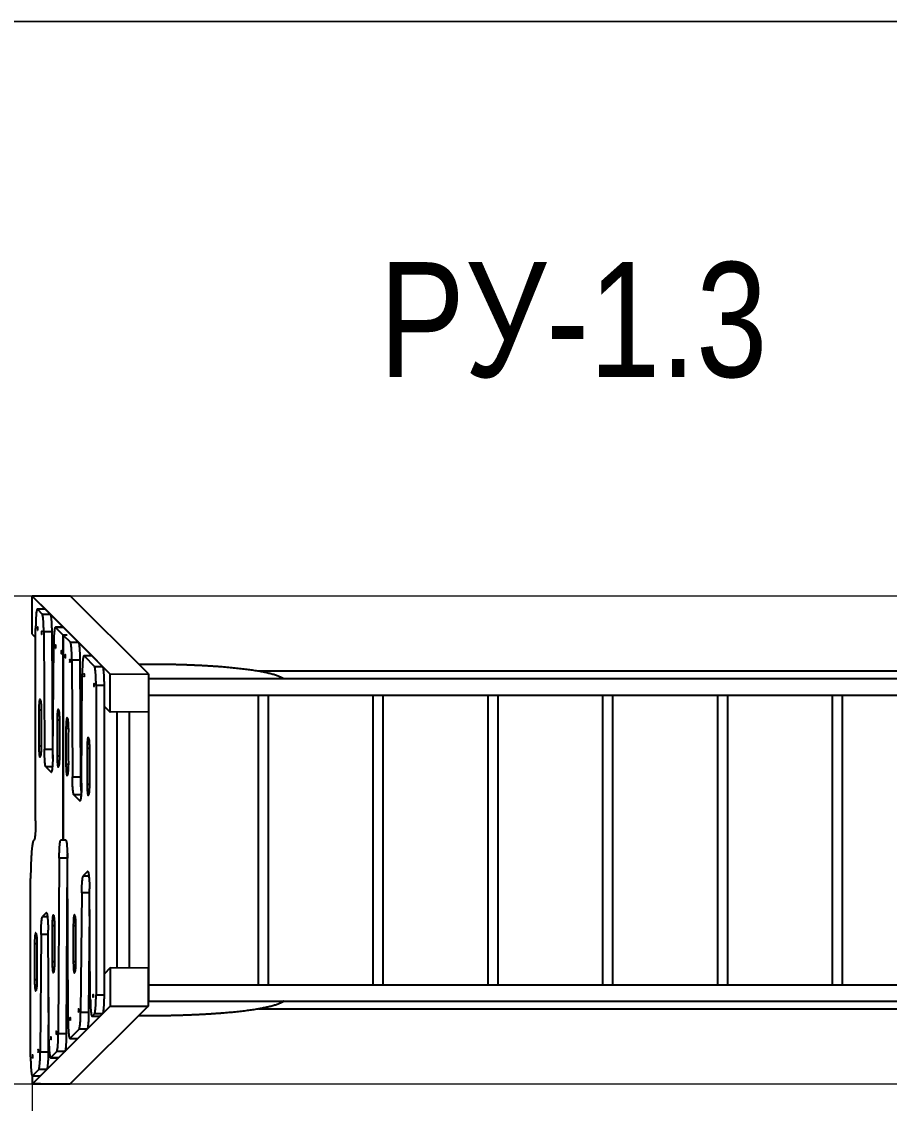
# Model space of a CAD drawing. Header units: millimetres. Extents: x -3745 to 3119, y -2775 to 2243.
# Drawn here: x -1415 to 852, y -583 to 2243 of the extents above; entities that cross this region are included whole.
import ezdxf

# ---------------------------------------------------------------- set-up
doc = ezdxf.new("R2010")
doc.units = ezdxf.units.MM
for name, color, linetype in [('DIKOM_АРТИКУЛ', 7, 'Continuous'), ('DIKOM_ЗОНА', 80, 'Continuous'), ('DIKOM_ОБЪЕКТ', 7, 'Continuous'), ('DIKOM_РАЗМЕР_ЗОНА', 7, 'Continuous'), ('DIKOM_РАЗМЕР_ОБЪЕКТА', 7, 'Continuous')]:
    doc.layers.add(name, color=color, linetype=linetype)
doc.styles.add('style1', font='arial.ttf', dxfattribs={"width": 0.8})
doc.dimstyles.new('1-50', dxfattribs={"dimtxt": 300, "dimasz": 200, "dimexe": 100, "dimexo": 0, "dimgap": 100, "dimtad": 1, "dimdec": 0, "dimtxsty": 'style1', "dimcen": 0, "dimclrd": 7, "dimclre": 7, "dimadec": 1, "dimazin": 2, "dimtfac": 1, "dimtdec": 0, "dimtmove": 0, "dimatfit": 3, "dimfxl": 0, "dimlwd": 25, "dimlwe": 18, "dimarcsym": 0})

# ---------------------------------------------------------------- blocks, each defined once
blk = doc.blocks.new('*D0')
at = {"layer": 'Defpoints', "color": 0, "transparency": 16777216}
for p in [(1618.9, 742.6), (-1732.3, -532.6), (1618.9, -532.6)]:
    blk.add_point(p, dxfattribs=at)
at = {"layer": 'DIKOM_РАЗМЕР_ОБЪЕКТА', "color": 7, "lineweight": 18, "transparency": 16777216}
for p, q in [((1618.9, 742.6), (-1832.3, 742.6)), ((1618.9, -532.6), (-1832.3, -532.6))]:
    blk.add_line(p, q, dxfattribs=at)
at = {"layer": 'DIKOM_РАЗМЕР_ОБЪЕКТА', "color": 7, "lineweight": 25, "transparency": 16777216}
blk.add_line((-1732.3, 542.6), (-1732.3, -332.6), dxfattribs=at)
at = {"layer": 'DIKOM_РАЗМЕР_ОБЪЕКТА', "color": 7, "transparency": 16777216}
for points in [[(-1765.6, 542.6), (-1698.9, 542.6), (-1732.3, 742.6)], [(-1765.6, -332.6), (-1698.9, -332.6), (-1732.3, -532.6)]]:
    blk.add_solid(points, dxfattribs=at)
at = {"layer": 'DIKOM_РАЗМЕР_ОБЪЕКТА', "color": 0, "transparency": 16777216, "insert": (-1985.6, 105), "char_height": 300, "attachment_point": 5, "rotation": 90, "style": 'style1'}
blk.add_mtext('1300', dxfattribs=at)
blk = doc.blocks.new('*D1')
at = {"layer": 'Defpoints', "color": 0, "transparency": 16777216}
for p in [(-1387.7, -532.6), (1618.9, -532.6), (1618.9, -1022.5)]:
    blk.add_point(p, dxfattribs=at)
at = {"layer": 'DIKOM_РАЗМЕР_ОБЪЕКТА', "color": 7, "lineweight": 18, "transparency": 16777216}
for p, q in [((-1387.7, -532.6), (-1387.7, -1122.5)), ((1618.9, -532.6), (1618.9, -1122.5))]:
    blk.add_line(p, q, dxfattribs=at)
at = {"layer": 'DIKOM_РАЗМЕР_ОБЪЕКТА', "color": 7, "lineweight": 25, "transparency": 16777216}
blk.add_line((-1187.7, -1022.5), (1418.9, -1022.5), dxfattribs=at)
at = {"layer": 'DIKOM_РАЗМЕР_ОБЪЕКТА', "color": 7, "transparency": 16777216}
for points in [[(-1187.7, -989.2), (-1187.7, -1055.8), (-1387.7, -1022.5)], [(1418.9, -989.2), (1418.9, -1055.8), (1618.9, -1022.5)]]:
    blk.add_solid(points, dxfattribs=at)
at = {"layer": 'DIKOM_РАЗМЕР_ОБЪЕКТА', "color": 0, "transparency": 16777216, "insert": (150, -769.2), "char_height": 300, "attachment_point": 5, "style": 'style1'}
blk.add_mtext('3000', dxfattribs=at)
blk = doc.blocks.new('*D3')
at = {"layer": 'Defpoints', "color": 0, "transparency": 16777216}
for p in [(1717.6, 2243.4), (-3295.3, -2032.6), (1717.6, -2032.6)]:
    blk.add_point(p, dxfattribs=at)
at = {"layer": 'DIKOM_РАЗМЕР_ЗОНА', "color": 7, "lineweight": 18, "transparency": 16777216}
for p, q in [((1717.6, 2243.4), (-3395.3, 2243.4)), ((1717.6, -2032.6), (-3395.3, -2032.6))]:
    blk.add_line(p, q, dxfattribs=at)
at = {"layer": 'DIKOM_РАЗМЕР_ЗОНА', "color": 7, "lineweight": 25, "transparency": 16777216}
blk.add_line((-3295.3, 2043.4), (-3295.3, -1832.6), dxfattribs=at)
at = {"layer": 'DIKOM_РАЗМЕР_ЗОНА', "color": 7, "transparency": 16777216}
for points in [[(-3328.6, 2043.4), (-3261.9, 2043.4), (-3295.3, 2243.4)], [(-3328.6, -1832.6), (-3261.9, -1832.6), (-3295.3, -2032.6)]]:
    blk.add_solid(points, dxfattribs=at)
at = {"layer": 'DIKOM_РАЗМЕР_ЗОНА', "color": 0, "transparency": 16777216, "insert": (-3548.6, 105.4), "char_height": 300, "attachment_point": 5, "rotation": 90, "style": 'style1'}
blk.add_mtext('4300', dxfattribs=at)

msp = doc.modelspace()

# ---------------------------------------------------------------- linework, layer by layer
at = {"layer": 'DIKOM_ЗОНА', "color": 3, "lineweight": 15}
msp.add_line((-1887.7, 2243.4), (2118.9, 2243.4), dxfattribs=at)
at = {"layer": 'DIKOM_ОБЪЕКТ'}
for p, q in [((-1387.7, 743.4), (-1288.1, 743.4)), ((-1387.7, 643), (-1387.7, 742.6)), ((-1387.7, 742.6), (-1183.7, 538.6)), ((-1084, 539.3), (-1288.1, 743.4)), ((-1353.4, 708.2), (-1374.4, 708.2)), ((-1374, 708), (-1361.6, 695.6)), ((-1353.1, 708), (-1374, 708)), ((-1366.1, 721), (-1366.3, 721.4)), ((-1366.1, 721), (-1221.5, 576.5)), ((-1353.4, 708.2), (-1353.1, 708)), ((-1353.1, 708), (-1340.7, 695.6)), ((-1361.6, 695.6), (-1340.7, 695.6)), ((-1378.7, 155), (-1378.7, 658.2)), ((-1306.3, 661), (-1327.2, 661)), ((-1326.8, 660.8), (-1306.4, 640.4)), ((-1305.9, 660.8), (-1326.8, 660.8)), ((-1306.3, 661), (-1305.9, 660.8)), ((-1305.9, 660.8), (-1267.1, 622)), ((-1387.7, 643), (-1378.7, 634)), ((-1357.6, 649), (-1355.9, 342.8)), ((-1336.7, 649), (-1357.6, 649)), ((-1336.7, 649), (-1335, 342.8)), ((-1306.4, 640.4), (-1288, 622)), ((-1306.4, 105), (-1306.4, 640.4)), ((-1296.4, 640.4), (-1306.4, 640.4)), ((-1296.4, 640.4), (-1306.4, 640.4)), ((-1306.4, 640.4), (-1306.4, 105)), ((-1296.4, 640.4), (-1296.4, 640.4)), ((-1296.4, 640.4), (-1296.4, 640.4)), ((-1288, 622), (-1267.1, 622)), ((-1333.7, 328.2), (-1331.5, 615.3)), ((-1336.4, 591.7), (-1331.7, 587)), ((-1284, 574.8), (-1282.7, 270.2)), ((-1263.1, 574.8), (-1284, 574.8)), ((-1263.1, 574.8), (-1261.8, 270.2)), ((-1231.7, 586.4), (-1252.6, 586.4)), ((-1252.3, 586.3), (-1224.9, 558.9)), ((-1231.3, 586.3), (-1252.3, 586.3)), ((-1231.3, 586.3), (-1204, 558.9)), ((-1258.7, 254.1), (-1257, 539.8)), ((-1224.9, 558.9), (-1204, 558.9)), ((-1183.7, 538.6), (-1084, 539.3)), ((-1183.7, 439), (-1183.7, 538.6)), ((-1054.5, 564.1), (-1108.8, 564.1)), ((-1084, 539.3), (-1084, 439.7)), ((1027.8, 546), (-795.9, 546)), ((-1262.9, 518.2), (-1257.1, 512.4)), ((-1221, 509.1), (-1221, -299.1)), ((-1200, 509.1), (-1221, 509.1)), ((-1200, 509.1), (-1200, -299.1)), ((1316, 526), (-1084, 526)), ((-1084, 526), (-1084, 484)), ((-1084, 484), (-1070.6, 484)), ((-1084, 484), (-1084, -274)), ((-1070.6, 484), (-770.6, 484)), ((-797.5, 484), (-797.5, -274)), ((-770.6, 484), (-470.6, 484)), ((-770.6, -274), (-770.6, 484)), ((-497.5, 484), (-497.5, -274)), ((-470.6, 484), (-170.6, 484)), ((-470.6, -274), (-470.6, 484)), ((-197.5, 484), (-197.5, -274)), ((-170.6, 484), (129.4, 484)), ((-170.6, -274), (-170.6, 484)), ((102.5, 484), (102.5, -274)), ((129.4, 484), (429.4, 484)), ((129.4, -274), (129.4, 484)), ((402.5, 484), (402.5, -274)), ((429.4, 484), (729.4, 484)), ((429.4, -274), (429.4, 484)), ((702.5, 484), (702.5, -274)), ((729.4, 484), (1029.4, 484)), ((729.4, -274), (729.4, 484)), ((-1365.7, 471.6), (-1367.5, 473.2)), ((-1200, 455.3), (-1183.7, 439)), ((-1363.4, 444.8), (-1370.3, 444.8)), ((-1318.1, 445.2), (-1319.8, 446.9)), ((-1294.8, 423.1), (-1296.6, 424.7)), ((-1084, 439.7), (-1183.7, 439)), ((-1166.6, 439.1), (-1166.6, -229.1)), ((-1133.6, 241.6), (-1133.6, 439.3)), ((-1084, 439.7), (-1084, -229.7)), ((-1315.7, 418.5), (-1322.6, 418.5)), ((-1292.4, 396.3), (-1299.4, 396.3)), ((-1239.7, 371.3), (-1241.5, 373)), ((-1363.4, 350.6), (-1370.3, 350.6)), ((-1355.9, 342.8), (-1335, 342.8)), ((-1237.3, 344.6), (-1244.3, 344.6)), ((-1367.5, 322.2), (-1365.7, 323.8)), ((-1315.7, 324.2), (-1322.6, 324.2)), ((-1351.9, 296.2), (-1338.4, 282.7)), ((-1335.1, 296.2), (-1351.9, 296.2)), ((-1338.4, 282.7), (-1337.7, 282.7)), ((-1319.8, 295.8), (-1318.1, 297.5)), ((-1292.4, 302.1), (-1299.4, 302.1)), ((-1296.6, 273.6), (-1294.8, 275.3)), ((-1282.7, 270.2), (-1261.8, 270.2)), ((-1237.3, 250.3), (-1244.3, 250.3)), ((-1133.6, -31.5), (-1133.6, 241.6)), ((-1278.7, 223), (-1263.4, 207.7)), ((-1259.9, 223), (-1278.7, 223)), ((-1263.4, 207.7), (-1262.6, 207.7)), ((-1241.5, 221.9), (-1239.7, 223.6)), ((-1306.4, 105), (-1312.7, 105)), ((-1300.1, 105), (-1306.4, 105)), ((-1306.4, 105), (-1306.4, 105)), ((-1317.1, 58), (-1319.5, -400.7)), ((-1296.2, 58), (-1317.1, 58)), ((-1296.2, 58), (-1298.6, -400.7)), ((-1293.8, -365.8), (-1295.7, 57.5)), ((-1391.8, -461.2), (-1391.8, 5)), ((-1242.8, 23), (-1254.2, 11.5)), ((-1254.2, 11.5), (-1239.6, 11.5)), ((-1242, 23), (-1242.8, 23)), ((-1235.9, -309.7), (-1238.1, -22.5)), ((-1258.1, -32.8), (-1261.1, -344.8)), ((-1238, -32.8), (-1258.1, -32.8)), ((-1133.6, -229.3), (-1133.6, -31.5)), ((-1237.6, -76.3), (-1240.2, -344.8)), ((-1350.9, -85.2), (-1360.8, -95)), ((-1360.8, -95), (-1347.9, -95)), ((-1350.1, -85.2), (-1350.9, -85.2)), ((-1331, -92.2), (-1332.7, -90.6)), ((-1275.8, -92.2), (-1277.5, -90.6)), ((-1376.9, -139.3), (-1378.6, -137.7)), ((-1364.7, -141.2), (-1366.7, -448.5)), ((-1346.1, -141.2), (-1364.7, -141.2)), ((-1344, -417.8), (-1346.2, -130.6)), ((-1328.6, -119), (-1335.5, -119)), ((-1273.4, -119), (-1280.3, -119)), ((-1374.5, -166.1), (-1381.4, -166.1)), ((-1328.6, -213.2), (-1335.5, -213.2)), ((-1273.4, -213.2), (-1280.3, -213.2)), ((-1332.7, -241.6), (-1331, -240)), ((-1277.5, -241.6), (-1275.8, -240)), ((-1183.7, -229), (-1200, -245.3)), ((-1183.7, -229), (-1183.7, -328.6)), ((-1084, -229.7), (-1183.7, -229)), ((-1084, -329.3), (-1084, -229.7)), ((-1374.5, -260.3), (-1381.4, -260.3)), ((-1236.1, -281.4), (-1239.7, -284.9)), ((-1070.6, -274), (-1084, -274)), ((-1084, -274), (-1084, -316)), ((-770.6, -274), (-1070.6, -274)), ((-470.6, -274), (-770.6, -274)), ((-170.6, -274), (-470.6, -274)), ((129.4, -274), (-170.6, -274)), ((429.4, -274), (129.4, -274)), ((729.4, -274), (429.4, -274)), ((1029.4, -274), (729.4, -274)), ((-1378.6, -288.8), (-1376.9, -287.1)), ((-1344.9, -305.3), (-1345.8, -448.5)), ((-1221, -299.1), (-1200, -299.1)), ((-1183.7, -328.6), (-1387.7, -532.6)), ((-1084, -327.8), (-1288.1, -531.9)), ((-1183.7, -328.6), (-1084, -329.3)), ((-1084, -316), (1316, -316)), ((-795.9, -336), (1027.8, -336)), ((-1293.9, -339.2), (-1298.3, -343.6)), ((-1261.1, -344.8), (-1240.2, -344.8)), ((-1231.5, -355.3), (-1210.6, -355.3)), ((-1224.9, -348.9), (-1231.2, -355.2)), ((-1231.2, -355.2), (-1210.2, -355.2)), ((-1204, -348.9), (-1224.9, -348.9)), ((-1210.2, -355.2), (-1210.6, -355.3)), ((-1204, -348.9), (-1210.2, -355.2)), ((-1054.5, -354.1), (-1110.4, -354.1)), ((-1344.2, -389.5), (-1345.4, -390.7)), ((-1265.1, -389.1), (-1289.1, -413.1)), ((-1244.2, -389.1), (-1268.2, -413.1)), ((-1244.2, -389.1), (-1265.1, -389.1)), ((-1319.5, -400.7), (-1298.6, -400.7)), ((-1289.5, -413.3), (-1268.6, -413.3)), ((-1289.1, -413.1), (-1268.2, -413.1)), ((-1366.7, -448.5), (-1345.8, -448.5)), ((-1323.5, -447.5), (-1339.3, -463.3)), ((-1302.6, -447.5), (-1323.5, -447.5)), ((-1302.6, -447.5), (-1318.4, -463.3)), ((-1339.7, -463.5), (-1318.7, -463.5)), ((-1339.3, -463.3), (-1318.4, -463.3)), ((-1318.4, -463.3), (-1318.7, -463.5)), ((-1370.7, -494.6), (-1387, -511)), ((-1349.7, -494.6), (-1370.7, -494.6)), ((-1349.7, -494.6), (-1366.1, -511)), ((-1387.7, -511.1), (-1387.7, -532.6)), ((-1366.2, -531.9), (-1387.7, -531.9)), ((-1387.7, -531.9), (-1288.1, -531.9)), ((-1387.4, -511.2), (-1366.5, -511.2)), ((-1387, -511), (-1366.1, -511)), ((-1366.1, -511), (-1366.5, -511.2)), ((-1366.1, -510.3), (-1366.3, -510.7))]:
    msp.add_line(p, q, dxfattribs=at)
at = {"layer": 'DIKOM_ОБЪЕКТ', "flags": 128}
for points in [[(-1374, 708), (-1374.4, 708.2), (-1374.7, 708), (-1375.1, 707.4), (-1375.5, 706.5), (-1375.8, 705.1), (-1376.2, 703.5), (-1376.5, 701.5), (-1376.9, 699.1), (-1377.2, 696.5), (-1377.4, 693.5), (-1377.7, 690.3), (-1377.9, 686.8), (-1378.1, 683.2), (-1378.3, 679.3), (-1378.4, 675.3), (-1378.6, 671.1), (-1378.6, 666.8), (-1378.7, 662.5), (-1378.7, 658.2)], [(-1357.6, 649), (-1357.7, 653.4), (-1357.7, 657.8), (-1357.8, 662), (-1358, 666.1), (-1358.2, 670.1), (-1358.4, 673.9), (-1358.6, 677.4), (-1358.9, 680.7), (-1359.1, 683.8), (-1359.4, 686.5), (-1359.8, 688.9), (-1360.1, 691), (-1360.5, 692.7), (-1360.8, 694), (-1361.2, 695), (-1361.6, 695.6)], [(-1340.7, 695.6), (-1340.3, 695), (-1339.9, 694), (-1339.5, 692.7), (-1339.2, 691), (-1338.8, 688.9), (-1338.5, 686.5), (-1338.2, 683.8), (-1337.9, 680.7), (-1337.7, 677.4), (-1337.4, 673.9), (-1337.2, 670.1), (-1337.1, 666.1), (-1336.9, 662), (-1336.8, 657.8), (-1336.7, 653.4), (-1336.7, 649)], [(-1373.5, 653.3), (-1373.4, 653.5), (-1373.3, 654), (-1373.2, 654.8), (-1373.2, 655.8), (-1373.1, 657), (-1373.1, 658.2), (-1373.2, 659.3), (-1373.2, 660.2), (-1373.3, 660.9), (-1373.4, 661.2), (-1373.5, 661.2), (-1373.6, 660.9), (-1373.7, 660.2), (-1373.8, 659.3), (-1373.8, 658.2), (-1373.8, 657), (-1373.8, 655.8), (-1373.8, 654.8), (-1373.7, 654), (-1373.6, 653.5), (-1373.5, 653.3)], [(-1362.9, 642.7), (-1362.7, 642.8), (-1362.7, 643.4), (-1362.6, 644.2), (-1362.5, 645.2), (-1362.5, 646.4), (-1362.5, 647.5), (-1362.5, 648.7), (-1362.6, 649.6), (-1362.7, 650.3), (-1362.8, 650.6), (-1362.9, 650.6), (-1363, 650.3), (-1363.1, 649.6), (-1363.2, 648.7), (-1363.2, 647.5), (-1363.2, 646.4), (-1363.2, 645.2), (-1363.1, 644.2), (-1363, 643.4), (-1363, 642.8), (-1362.9, 642.7)], [(-1326.8, 660.8), (-1327.2, 661), (-1327.6, 660.8), (-1327.9, 660.2), (-1328.3, 659.3), (-1328.7, 658), (-1329, 656.3), (-1329.4, 654.3), (-1329.7, 651.9), (-1330, 649.3), (-1330.3, 646.3), (-1330.5, 643.1), (-1330.8, 639.7), (-1331, 636), (-1331.1, 632.1), (-1331.3, 628.1), (-1331.4, 623.9), (-1331.5, 619.7), (-1331.5, 615.3)], [(-1284, 574.8), (-1284.1, 579), (-1284.1, 583.1), (-1284.2, 587.2), (-1284.4, 591.1), (-1284.5, 595), (-1284.7, 598.6), (-1284.9, 602.1), (-1285.1, 605.4), (-1285.4, 608.4), (-1285.7, 611.2), (-1286, 613.7), (-1286.3, 615.9), (-1286.6, 617.8), (-1286.9, 619.3), (-1287.3, 620.6), (-1287.7, 621.5), (-1288, 622)], [(-1267.1, 622), (-1266.7, 621.5), (-1266.4, 620.6), (-1266, 619.3), (-1265.7, 617.8), (-1265.4, 615.9), (-1265, 613.7), (-1264.7, 611.2), (-1264.5, 608.4), (-1264.2, 605.4), (-1264, 602.1), (-1263.8, 598.6), (-1263.6, 595), (-1263.4, 591.1), (-1263.3, 587.2), (-1263.2, 583.1), (-1263.2, 579), (-1263.1, 574.8)], [(-1326.3, 606.1), (-1326.2, 606.3), (-1326.1, 606.8), (-1326, 607.6), (-1326, 608.6), (-1326, 609.8), (-1326, 611), (-1326, 612.1), (-1326.1, 613), (-1326.1, 613.7), (-1326.2, 614.1), (-1326.4, 614.1), (-1326.4, 613.7), (-1326.5, 613), (-1326.6, 612.1), (-1326.6, 611), (-1326.6, 609.8), (-1326.6, 608.6), (-1326.6, 607.6), (-1326.5, 606.8), (-1326.4, 606.3), (-1326.3, 606.1)], [(-1311.6, 591.4), (-1311.5, 591.6), (-1311.4, 592.1), (-1311.3, 592.9), (-1311.3, 593.9), (-1311.3, 595.1), (-1311.3, 596.3), (-1311.3, 597.4), (-1311.4, 598.3), (-1311.4, 599), (-1311.5, 599.4), (-1311.7, 599.4), (-1311.7, 599), (-1311.8, 598.3), (-1311.9, 597.4), (-1311.9, 596.3), (-1311.9, 595.1), (-1311.9, 593.9), (-1311.9, 592.9), (-1311.8, 592.1), (-1311.7, 591.6), (-1311.6, 591.4)], [(-1301.1, 580.9), (-1301, 581.1), (-1300.9, 581.6), (-1300.9, 582.4), (-1300.8, 583.5), (-1300.8, 584.6), (-1300.8, 585.8), (-1300.8, 586.9), (-1300.9, 587.9), (-1301, 588.5), (-1301.1, 588.9), (-1301.2, 588.9), (-1301.3, 588.5), (-1301.4, 587.9), (-1301.4, 586.9), (-1301.5, 585.8), (-1301.5, 584.6), (-1301.5, 583.5), (-1301.4, 582.4), (-1301.3, 581.6), (-1301.2, 581.1), (-1301.1, 580.9)], [(-1289.3, 569.1), (-1289.2, 569.3), (-1289.1, 569.8), (-1289, 570.6), (-1288.9, 571.6), (-1288.9, 572.8), (-1288.9, 574), (-1289, 575.1), (-1289, 576), (-1289.1, 576.7), (-1289.2, 577), (-1289.3, 577), (-1289.4, 576.7), (-1289.5, 576), (-1289.6, 575.1), (-1289.6, 574), (-1289.6, 572.8), (-1289.6, 571.6), (-1289.5, 570.6), (-1289.5, 569.8), (-1289.4, 569.3), (-1289.3, 569.1)], [(-1252.3, 586.3), (-1252.6, 586.4), (-1253, 586.3), (-1253.4, 585.8), (-1253.7, 584.9), (-1254.1, 583.7), (-1254.4, 582.2), (-1254.7, 580.3), (-1255, 578.2), (-1255.3, 575.7), (-1255.6, 573), (-1255.9, 570), (-1256.1, 566.8), (-1256.3, 563.4), (-1256.5, 559.8), (-1256.6, 556), (-1256.8, 552.1), (-1256.9, 548.1), (-1256.9, 544), (-1257, 539.8)], [(-1231.7, 586.4), (-1231.7, 586.4), (-1231.3, 586.3)], [(-1251.8, 531.6), (-1251.7, 531.7), (-1251.6, 532.3), (-1251.5, 533.1), (-1251.4, 534.1), (-1251.4, 535.3), (-1251.4, 536.5), (-1251.5, 537.6), (-1251.5, 538.5), (-1251.6, 539.2), (-1251.7, 539.5), (-1251.8, 539.5), (-1251.9, 539.2), (-1252, 538.5), (-1252.1, 537.6), (-1252.1, 536.5), (-1252.1, 535.3), (-1252.1, 534.1), (-1252, 533.1), (-1252, 532.3), (-1251.9, 531.7), (-1251.8, 531.6)], [(-1221, 509.1), (-1221, 513.5), (-1221, 517.8), (-1221.1, 522.1), (-1221.2, 526.2), (-1221.4, 530.3), (-1221.5, 534.1), (-1221.7, 537.8), (-1222, 541.3), (-1222.2, 544.5), (-1222.5, 547.4), (-1222.8, 550.1), (-1223.1, 552.4), (-1223.5, 554.4), (-1223.8, 556.1), (-1224.2, 557.4), (-1224.6, 558.4), (-1224.9, 558.9)], [(-1204, 558.9), (-1203.6, 558.4), (-1203.3, 557.4), (-1202.9, 556.1), (-1202.6, 554.4), (-1202.2, 552.4), (-1201.9, 550.1), (-1201.6, 547.4), (-1201.3, 544.5), (-1201.1, 541.3), (-1200.8, 537.8), (-1200.6, 534.1), (-1200.4, 530.3), (-1200.3, 526.2), (-1200.2, 522.1), (-1200.1, 517.8), (-1200.1, 513.5), (-1200, 509.1)], [(-1226.2, 506), (-1226.1, 506.2), (-1226, 506.7), (-1225.9, 507.5), (-1225.9, 508.5), (-1225.8, 509.7), (-1225.8, 510.9), (-1225.9, 512), (-1225.9, 512.9), (-1226, 513.6), (-1226.1, 513.9), (-1226.2, 513.9), (-1226.3, 513.6), (-1226.4, 512.9), (-1226.5, 512), (-1226.5, 510.9), (-1226.5, 509.7), (-1226.5, 508.5), (-1226.5, 507.5), (-1226.4, 506.7), (-1226.3, 506.2), (-1226.2, 506)], [(-1367.5, 473.2), (-1367.8, 473.3), (-1368.1, 473), (-1368.4, 472.3), (-1368.7, 471.2), (-1368.9, 469.8), (-1369.2, 468), (-1369.4, 465.9), (-1369.6, 463.5), (-1369.8, 460.8), (-1370, 457.9), (-1370.1, 454.8), (-1370.2, 451.6), (-1370.3, 448.2), (-1370.3, 444.8)], [(-1363.3, 440.2), (-1363.4, 443.5), (-1363.4, 446.8), (-1363.4, 450), (-1363.5, 453.1), (-1363.7, 456.1), (-1363.8, 458.9), (-1364, 461.5), (-1364.2, 463.8), (-1364.4, 465.9), (-1364.7, 467.7), (-1364.9, 469.2), (-1365.2, 470.3), (-1365.5, 471.1), (-1365.7, 471.6)], [(-1370.3, 444.8), (-1370.4, 433), (-1370.4, 421.3), (-1370.4, 409.5), (-1370.4, 397.7), (-1370.4, 385.9), (-1370.4, 374.1), (-1370.4, 362.4), (-1370.3, 350.6)], [(-1363.3, 355.2), (-1363.4, 365.8), (-1363.4, 376.4), (-1363.4, 387.1), (-1363.4, 397.7), (-1363.4, 408.3), (-1363.4, 419), (-1363.4, 429.6), (-1363.3, 440.2)], [(-1319.8, 446.9), (-1320.1, 447), (-1320.4, 446.6), (-1320.7, 445.9), (-1321, 444.9), (-1321.3, 443.4), (-1321.5, 441.6), (-1321.7, 439.5), (-1322, 437.1), (-1322.2, 434.5), (-1322.3, 431.6), (-1322.4, 428.5), (-1322.5, 425.2), (-1322.6, 421.9), (-1322.6, 418.5)], [(-1315.7, 413.9), (-1315.7, 417.2), (-1315.7, 420.4), (-1315.8, 423.6), (-1315.9, 426.7), (-1316, 429.7), (-1316.1, 432.5), (-1316.3, 435.1), (-1316.5, 437.5), (-1316.7, 439.5), (-1317, 441.3), (-1317.2, 442.8), (-1317.5, 444), (-1317.8, 444.8), (-1318.1, 445.2)], [(-1296.6, 424.7), (-1296.9, 424.8), (-1297.2, 424.5), (-1297.5, 423.8), (-1297.7, 422.7), (-1298, 421.3), (-1298.3, 419.5), (-1298.5, 417.4), (-1298.7, 415), (-1298.9, 412.3), (-1299.1, 409.4), (-1299.2, 406.3), (-1299.3, 403.1), (-1299.4, 399.7), (-1299.4, 396.3)], [(-1322.6, 418.5), (-1322.7, 406.7), (-1322.7, 394.9), (-1322.7, 383.1), (-1322.7, 371.3), (-1322.7, 359.6), (-1322.7, 347.8), (-1322.7, 336), (-1322.6, 324.2)], [(-1315.7, 328.8), (-1315.7, 339.4), (-1315.7, 350.1), (-1315.8, 360.7), (-1315.8, 371.3), (-1315.8, 382), (-1315.7, 392.6), (-1315.7, 403.2), (-1315.7, 413.9)], [(-1299.4, 396.3), (-1299.4, 384.5), (-1299.5, 372.7), (-1299.5, 361), (-1299.5, 349.2), (-1299.5, 337.4), (-1299.5, 325.6), (-1299.4, 313.8), (-1299.4, 302.1)], [(-1292.4, 391.7), (-1292.4, 395), (-1292.5, 398.3), (-1292.5, 401.5), (-1292.6, 404.6), (-1292.7, 407.5), (-1292.9, 410.3), (-1293.1, 412.9), (-1293.3, 415.3), (-1293.5, 417.4), (-1293.7, 419.2), (-1294, 420.6), (-1294.3, 421.8), (-1294.5, 422.6), (-1294.8, 423.1)], [(-1292.4, 306.6), (-1292.5, 317.3), (-1292.5, 327.9), (-1292.5, 338.5), (-1292.5, 349.2), (-1292.5, 359.8), (-1292.5, 370.4), (-1292.5, 381.1), (-1292.4, 391.7)], [(-1241.5, 373), (-1241.8, 373.1), (-1242.1, 372.8), (-1242.4, 372.1), (-1242.6, 371), (-1242.9, 369.5), (-1243.2, 367.8), (-1243.4, 365.6), (-1243.6, 363.2), (-1243.8, 360.6), (-1244, 357.7), (-1244.1, 354.6), (-1244.2, 351.3), (-1244.3, 348), (-1244.3, 344.6)], [(-1237.3, 340), (-1237.3, 343.3), (-1237.4, 346.5), (-1237.4, 349.7), (-1237.5, 352.9), (-1237.6, 355.8), (-1237.8, 358.6), (-1238, 361.2), (-1238.2, 363.6), (-1238.4, 365.7), (-1238.6, 367.5), (-1238.9, 368.9), (-1239.2, 370.1), (-1239.4, 370.9), (-1239.7, 371.3)], [(-1370.3, 350.6), (-1370.3, 347.2), (-1370.2, 343.8), (-1370.1, 340.6), (-1370, 337.5), (-1369.8, 334.6), (-1369.6, 331.9), (-1369.4, 329.5), (-1369.2, 327.4), (-1368.9, 325.6), (-1368.7, 324.2), (-1368.4, 323.1), (-1368.1, 322.4), (-1367.8, 322.1), (-1367.5, 322.2)], [(-1365.7, 323.8), (-1365.5, 324.3), (-1365.2, 325.1), (-1364.9, 326.2), (-1364.7, 327.7), (-1364.4, 329.5), (-1364.2, 331.6), (-1364, 333.9), (-1363.8, 336.5), (-1363.7, 339.3), (-1363.5, 342.3), (-1363.4, 345.4), (-1363.4, 348.6), (-1363.4, 351.9), (-1363.3, 355.2)], [(-1351.9, 296.2), (-1352.3, 296.8), (-1352.7, 297.7), (-1353.1, 299.1), (-1353.4, 300.8), (-1353.7, 302.9), (-1354.1, 305.3), (-1354.4, 308), (-1354.7, 311), (-1354.9, 314.3), (-1355.1, 317.9), (-1355.4, 321.7), (-1355.5, 325.6), (-1355.7, 329.8), (-1355.8, 334), (-1355.9, 338.4), (-1355.9, 342.8)], [(-1244.3, 344.6), (-1244.3, 332.8), (-1244.4, 321), (-1244.4, 309.2), (-1244.4, 297.5), (-1244.4, 285.7), (-1244.4, 273.9), (-1244.3, 262.1), (-1244.3, 250.3)], [(-1237.3, 254.9), (-1237.4, 265.6), (-1237.4, 276.2), (-1237.4, 286.8), (-1237.4, 297.5), (-1237.4, 308.1), (-1237.4, 318.7), (-1237.4, 329.3), (-1237.3, 340)], [(-1333.7, 328.2), (-1333.8, 323.8), (-1333.8, 319.6), (-1334, 315.4), (-1334.1, 311.4), (-1334.3, 307.5), (-1334.5, 303.8), (-1334.7, 300.4), (-1335, 297.2), (-1335.2, 294.2), (-1335.5, 291.6), (-1335.9, 289.2), (-1336.2, 287.2), (-1336.6, 285.5), (-1336.9, 284.2), (-1337.3, 283.3), (-1337.7, 282.7), (-1338, 282.5), (-1338.4, 282.7)], [(-1322.6, 324.2), (-1322.6, 320.8), (-1322.5, 317.5), (-1322.4, 314.2), (-1322.3, 311.1), (-1322.2, 308.2), (-1322, 305.6), (-1321.7, 303.1), (-1321.5, 301), (-1321.3, 299.2), (-1321, 297.8), (-1320.7, 296.7), (-1320.4, 296), (-1320.1, 295.7), (-1319.8, 295.8)], [(-1318.1, 297.5), (-1317.8, 297.9), (-1317.5, 298.7), (-1317.2, 299.9), (-1317, 301.3), (-1316.7, 303.1), (-1316.5, 305.2), (-1316.3, 307.6), (-1316.1, 310.2), (-1316, 313), (-1315.9, 315.9), (-1315.8, 319), (-1315.7, 322.3), (-1315.7, 325.5), (-1315.7, 328.8)], [(-1299.4, 302.1), (-1299.4, 298.6), (-1299.3, 295.3), (-1299.2, 292), (-1299.1, 289), (-1298.9, 286.1), (-1298.7, 283.4), (-1298.5, 281), (-1298.3, 278.9), (-1298, 277.1), (-1297.7, 275.6), (-1297.5, 274.6), (-1297.2, 273.9), (-1296.9, 273.6), (-1296.6, 273.6)], [(-1294.8, 275.3), (-1294.5, 275.7), (-1294.3, 276.5), (-1294, 277.7), (-1293.7, 279.2), (-1293.5, 281), (-1293.3, 283.1), (-1293.1, 285.4), (-1292.9, 288), (-1292.7, 290.8), (-1292.6, 293.8), (-1292.5, 296.9), (-1292.5, 300.1), (-1292.4, 303.4), (-1292.4, 306.6)], [(-1278.7, 223), (-1279.1, 223.5), (-1279.4, 224.4), (-1279.8, 225.6), (-1280.1, 227.2), (-1280.4, 229.1), (-1280.8, 231.3), (-1281, 233.8), (-1281.3, 236.6), (-1281.6, 239.6), (-1281.8, 242.9), (-1282, 246.3), (-1282.2, 250), (-1282.4, 253.8), (-1282.5, 257.8), (-1282.6, 261.9), (-1282.6, 266), (-1282.7, 270.2)], [(-1261.8, 270.2), (-1261.7, 266), (-1261.7, 261.9), (-1261.6, 257.8), (-1261.4, 253.8), (-1261.3, 250), (-1261.1, 246.3), (-1260.9, 242.9), (-1260.7, 239.6), (-1260.4, 236.6), (-1260.1, 233.8), (-1259.8, 231.3), (-1259.5, 229.1), (-1259.4, 228.7)], [(-1239.7, 223.6), (-1239.4, 224), (-1239.2, 224.8), (-1238.9, 226), (-1238.6, 227.5), (-1238.4, 229.3), (-1238.2, 231.3), (-1238, 233.7), (-1237.8, 236.3), (-1237.6, 239.1), (-1237.5, 242.1), (-1237.4, 245.2), (-1237.4, 248.4), (-1237.3, 251.6), (-1237.3, 254.9)], [(-1258.7, 254.1), (-1258.7, 250), (-1258.8, 245.8), (-1258.9, 241.8), (-1259, 237.9), (-1259.2, 234.1), (-1259.3, 230.5), (-1259.5, 227.1), (-1259.8, 223.9), (-1260, 220.9), (-1260.3, 218.2), (-1260.6, 215.7), (-1260.9, 213.6), (-1261.3, 211.7), (-1261.6, 210.2), (-1261.9, 209), (-1262.3, 208.1), (-1262.7, 207.6), (-1263, 207.5), (-1263.4, 207.7)], [(-1244.3, 250.3), (-1244.3, 246.9), (-1244.2, 243.6), (-1244.1, 240.3), (-1244, 237.2), (-1243.8, 234.3), (-1243.6, 231.7), (-1243.4, 229.3), (-1243.2, 227.1), (-1242.9, 225.4), (-1242.6, 223.9), (-1242.4, 222.8), (-1242.1, 222.1), (-1241.8, 221.8), (-1241.5, 221.9)], [(-1378.7, 155), (-1378.7, 150.6), (-1378.8, 146.3), (-1378.9, 142.1), (-1379, 137.9), (-1379.1, 133.9), (-1379.3, 130), (-1379.5, 126.3), (-1379.7, 122.9), (-1380, 119.6), (-1380.3, 116.7), (-1380.6, 114), (-1380.9, 111.7), (-1381.2, 109.7), (-1381.6, 108), (-1381.9, 106.7), (-1382.3, 105.8), (-1382.7, 105.2), (-1383.1, 105)], [(-1383.1, 105), (-1383.6, 104.8), (-1384.1, 104.3), (-1384.6, 103.4), (-1385.2, 102.1), (-1385.7, 100.5), (-1386.2, 98.5), (-1386.6, 96.2), (-1387.1, 93.5), (-1387.6, 90.6), (-1388, 87.3), (-1388.4, 83.7), (-1388.8, 79.9), (-1389.2, 75.7), (-1389.6, 71.3), (-1389.9, 66.7), (-1390.2, 61.8), (-1390.5, 56.7), (-1390.8, 51.5), (-1391, 46), (-1391.2, 40.5), (-1391.4, 34.8), (-1391.5, 28.9), (-1391.6, 23), (-1391.7, 17.1), (-1391.8, 11), (-1391.8, 5)], [(-1317.1, 58), (-1317, 62.2), (-1317, 66.3), (-1316.9, 70.4), (-1316.7, 74.3), (-1316.6, 78.1), (-1316.4, 81.7), (-1316.2, 85.2), (-1316, 88.4), (-1315.7, 91.4), (-1315.4, 94.2), (-1315.1, 96.6), (-1314.8, 98.8), (-1314.5, 100.7), (-1314.2, 102.2), (-1313.8, 103.4), (-1313.5, 104.3), (-1313.1, 104.8), (-1312.7, 105)], [(-1300.1, 105), (-1299.7, 104.8), (-1299.3, 104.3), (-1299, 103.4), (-1298.6, 102.2), (-1298.3, 100.6), (-1297.9, 98.7), (-1297.6, 96.5), (-1297.3, 94), (-1297.1, 91.2), (-1296.8, 88.2), (-1296.6, 84.9), (-1296.4, 81.4), (-1296.2, 77.8), (-1296, 73.9), (-1295.9, 70), (-1295.8, 65.9), (-1295.7, 61.7), (-1295.7, 57.5)], [(-1295.9, 71.2), (-1296, 70.4), (-1296.1, 66.3), (-1296.1, 62.2), (-1296.2, 58)], [(-1258.1, -32.8), (-1258.1, -28.6), (-1258, -24.4), (-1257.9, -20.3), (-1257.7, -16.4), (-1257.6, -12.6), (-1257.4, -9), (-1257.1, -5.7), (-1256.9, -2.5), (-1256.6, 0.3), (-1256.3, 2.9), (-1256, 5.2), (-1255.6, 7.2), (-1255.3, 8.8), (-1254.9, 10.1), (-1254.6, 11), (-1254.2, 11.5)], [(-1242.8, 23), (-1242.4, 23.1), (-1242, 23), (-1241.6, 22.4), (-1241.3, 21.4), (-1240.9, 20.1), (-1240.6, 18.5), (-1240.2, 16.4), (-1239.9, 14.1), (-1239.6, 11.4), (-1239.3, 8.5), (-1239.1, 5.3), (-1238.8, 1.8), (-1238.6, -1.9), (-1238.4, -5.7), (-1238.3, -9.8), (-1238.2, -13.9), (-1238.1, -18.2), (-1238.1, -22.5)], [(-1364.7, -141.2), (-1364.7, -136.8), (-1364.6, -132.5), (-1364.5, -128.3), (-1364.3, -124.2), (-1364.2, -120.3), (-1364, -116.5), (-1363.7, -113), (-1363.5, -109.7), (-1363.2, -106.7), (-1362.9, -104), (-1362.6, -101.6), (-1362.2, -99.6), (-1361.9, -97.9), (-1361.5, -96.6), (-1361.1, -95.6), (-1360.8, -95)], [(-1350.9, -85.2), (-1350.5, -85), (-1350.1, -85.2), (-1349.8, -85.7), (-1349.4, -86.7), (-1349, -88), (-1348.7, -89.7), (-1348.3, -91.7), (-1348, -94), (-1347.7, -96.7), (-1347.4, -99.6), (-1347.2, -102.9), (-1346.9, -106.3), (-1346.7, -110), (-1346.6, -113.9), (-1346.4, -117.9), (-1346.3, -122.1), (-1346.2, -126.3), (-1346.2, -130.6)], [(-1332.7, -90.6), (-1333, -90.5), (-1333.3, -90.8), (-1333.6, -91.5), (-1333.9, -92.6), (-1334.1, -94), (-1334.4, -95.8), (-1334.6, -97.9), (-1334.8, -100.3), (-1335, -103), (-1335.2, -105.9), (-1335.3, -109), (-1335.4, -112.2), (-1335.5, -115.6), (-1335.5, -119)], [(-1328.6, -123.6), (-1328.6, -120.3), (-1328.6, -117), (-1328.7, -113.8), (-1328.8, -110.7), (-1328.9, -107.7), (-1329, -104.9), (-1329.2, -102.3), (-1329.4, -100), (-1329.6, -97.9), (-1329.9, -96.1), (-1330.1, -94.6), (-1330.4, -93.5), (-1330.7, -92.7), (-1331, -92.2)], [(-1277.5, -90.6), (-1277.8, -90.5), (-1278.1, -90.8), (-1278.4, -91.5), (-1278.7, -92.6), (-1279, -94), (-1279.2, -95.8), (-1279.5, -97.9), (-1279.7, -100.3), (-1279.9, -103), (-1280, -105.9), (-1280.1, -109), (-1280.2, -112.2), (-1280.3, -115.6), (-1280.3, -119)], [(-1273.4, -123.6), (-1273.4, -120.3), (-1273.4, -117), (-1273.5, -113.8), (-1273.6, -110.7), (-1273.7, -107.7), (-1273.8, -104.9), (-1274, -102.3), (-1274.2, -100), (-1274.4, -97.9), (-1274.7, -96.1), (-1274.9, -94.6), (-1275.2, -93.5), (-1275.5, -92.7), (-1275.8, -92.2)], [(-1378.6, -137.7), (-1378.9, -137.6), (-1379.2, -137.9), (-1379.5, -138.6), (-1379.8, -139.7), (-1380.1, -141.1), (-1380.3, -142.9), (-1380.6, -145), (-1380.8, -147.4), (-1381, -150.1), (-1381.1, -153), (-1381.3, -156.1), (-1381.3, -159.3), (-1381.4, -162.7), (-1381.4, -166.1)], [(-1374.5, -170.7), (-1374.5, -167.4), (-1374.5, -164.1), (-1374.6, -160.9), (-1374.7, -157.8), (-1374.8, -154.9), (-1375, -152.1), (-1375.1, -149.5), (-1375.3, -147.1), (-1375.6, -145), (-1375.8, -143.2), (-1376.1, -141.7), (-1376.3, -140.6), (-1376.6, -139.8), (-1376.9, -139.3)], [(-1335.5, -119), (-1335.6, -130.8), (-1335.6, -142.5), (-1335.6, -154.3), (-1335.6, -166.1), (-1335.6, -177.9), (-1335.6, -189.7), (-1335.6, -201.5), (-1335.5, -213.2)], [(-1328.6, -208.6), (-1328.6, -198), (-1328.6, -187.4), (-1328.6, -176.7), (-1328.6, -166.1), (-1328.6, -155.5), (-1328.6, -144.8), (-1328.6, -134.2), (-1328.6, -123.6)], [(-1280.3, -119), (-1280.4, -130.8), (-1280.4, -142.5), (-1280.4, -154.3), (-1280.4, -166.1), (-1280.4, -177.9), (-1280.4, -189.7), (-1280.4, -201.5), (-1280.3, -213.2)], [(-1273.4, -208.6), (-1273.4, -198), (-1273.4, -187.4), (-1273.5, -176.7), (-1273.5, -166.1), (-1273.5, -155.5), (-1273.4, -144.8), (-1273.4, -134.2), (-1273.4, -123.6)], [(-1381.4, -166.1), (-1381.5, -177.9), (-1381.5, -189.7), (-1381.5, -201.4), (-1381.5, -213.2), (-1381.5, -225), (-1381.5, -236.8), (-1381.5, -248.6), (-1381.4, -260.3)], [(-1374.5, -255.7), (-1374.5, -245.1), (-1374.6, -234.5), (-1374.6, -223.9), (-1374.6, -213.2), (-1374.6, -202.6), (-1374.6, -192), (-1374.5, -181.3), (-1374.5, -170.7)], [(-1335.5, -213.2), (-1335.5, -216.6), (-1335.4, -220), (-1335.3, -223.2), (-1335.2, -226.3), (-1335, -229.2), (-1334.8, -231.9), (-1334.6, -234.3), (-1334.4, -236.4), (-1334.1, -238.2), (-1333.9, -239.6), (-1333.6, -240.7), (-1333.3, -241.4), (-1333, -241.7), (-1332.7, -241.6)], [(-1331, -240), (-1330.7, -239.5), (-1330.4, -238.7), (-1330.1, -237.6), (-1329.9, -236.1), (-1329.6, -234.3), (-1329.4, -232.2), (-1329.2, -229.9), (-1329, -227.3), (-1328.9, -224.5), (-1328.8, -221.5), (-1328.7, -218.4), (-1328.6, -215.2), (-1328.6, -211.9), (-1328.6, -208.6)], [(-1280.3, -213.2), (-1280.3, -216.6), (-1280.2, -220), (-1280.1, -223.2), (-1280, -226.3), (-1279.9, -229.2), (-1279.7, -231.9), (-1279.5, -234.3), (-1279.2, -236.4), (-1279, -238.2), (-1278.7, -239.6), (-1278.4, -240.7), (-1278.1, -241.4), (-1277.8, -241.7), (-1277.5, -241.6)], [(-1275.8, -240), (-1275.5, -239.5), (-1275.2, -238.7), (-1274.9, -237.6), (-1274.7, -236.1), (-1274.4, -234.3), (-1274.2, -232.2), (-1274, -229.9), (-1273.8, -227.3), (-1273.7, -224.5), (-1273.6, -221.5), (-1273.5, -218.4), (-1273.4, -215.2), (-1273.4, -211.9), (-1273.4, -208.6)], [(-1381.4, -260.3), (-1381.4, -263.8), (-1381.3, -267.1), (-1381.3, -270.4), (-1381.1, -273.4), (-1381, -276.3), (-1380.8, -279), (-1380.6, -281.4), (-1380.3, -283.5), (-1380.1, -285.3), (-1379.8, -286.8), (-1379.5, -287.8), (-1379.2, -288.5), (-1378.9, -288.8), (-1378.6, -288.8)], [(-1376.9, -287.1), (-1376.6, -286.7), (-1376.3, -285.9), (-1376.1, -284.7), (-1375.8, -283.2), (-1375.6, -281.4), (-1375.3, -279.3), (-1375.1, -277), (-1375, -274.4), (-1374.8, -271.6), (-1374.7, -268.6), (-1374.6, -265.5), (-1374.5, -262.3), (-1374.5, -259), (-1374.5, -255.7)], [(-1235.9, -309.7), (-1235.8, -314), (-1235.7, -318.3), (-1235.6, -322.4), (-1235.5, -326.5), (-1235.3, -330.3), (-1235.1, -334), (-1234.9, -337.5), (-1234.6, -340.7), (-1234.3, -343.6), (-1234, -346.3), (-1233.7, -348.6), (-1233.4, -350.6), (-1233, -352.3), (-1232.7, -353.6), (-1232.3, -354.6), (-1231.9, -355.1), (-1231.5, -355.3), (-1231.2, -355.2)], [(-1228.5, -306.3), (-1228.4, -306.1), (-1228.3, -305.6), (-1228.2, -304.8), (-1228.2, -303.8), (-1228.1, -302.6), (-1228.1, -301.4), (-1228.2, -300.3), (-1228.2, -299.4), (-1228.3, -298.7), (-1228.4, -298.3), (-1228.5, -298.3), (-1228.6, -298.7), (-1228.7, -299.4), (-1228.8, -300.3), (-1228.8, -301.4), (-1228.8, -302.6), (-1228.8, -303.8), (-1228.8, -304.8), (-1228.7, -305.6), (-1228.6, -306.1), (-1228.5, -306.3)], [(-1224.9, -348.9), (-1224.6, -348.4), (-1224.2, -347.4), (-1223.8, -346.1), (-1223.5, -344.4), (-1223.1, -342.4), (-1222.8, -340.1), (-1222.5, -337.4), (-1222.2, -334.5), (-1222, -331.3), (-1221.7, -327.8), (-1221.5, -324.1), (-1221.4, -320.3), (-1221.2, -316.2), (-1221.1, -312.1), (-1221, -307.8), (-1221, -303.5), (-1221, -299.1)], [(-1200, -299.1), (-1200.1, -303.5), (-1200.1, -307.8), (-1200.2, -312.1), (-1200.3, -316.2), (-1200.4, -320.3), (-1200.6, -324.1), (-1200.8, -327.8), (-1201.1, -331.3), (-1201.3, -334.5), (-1201.6, -337.4), (-1201.9, -340.1), (-1202.2, -342.4), (-1202.6, -344.4), (-1202.9, -346.1), (-1203.3, -347.4), (-1203.6, -348.4), (-1204, -348.9)], [(-1266.4, -344.2), (-1266.3, -344), (-1266.2, -343.5), (-1266.1, -342.7), (-1266, -341.6), (-1266, -340.5), (-1266, -339.3), (-1266.1, -338.2), (-1266.1, -337.2), (-1266.2, -336.6), (-1266.3, -336.2), (-1266.4, -336.2), (-1266.5, -336.6), (-1266.6, -337.2), (-1266.7, -338.2), (-1266.7, -339.3), (-1266.7, -340.5), (-1266.7, -341.6), (-1266.6, -342.7), (-1266.6, -343.5), (-1266.5, -344), (-1266.4, -344.2)], [(-1293.8, -365.8), (-1293.8, -370), (-1293.7, -374.2), (-1293.6, -378.3), (-1293.5, -382.2), (-1293.4, -386.1), (-1293.2, -389.8), (-1293, -393.3), (-1292.7, -396.5), (-1292.5, -399.6), (-1292.2, -402.3), (-1291.9, -404.8), (-1291.6, -407), (-1291.3, -408.9), (-1290.9, -410.5), (-1290.6, -411.7), (-1290.2, -412.6), (-1289.8, -413.1), (-1289.5, -413.3), (-1289.1, -413.1)], [(-1288.6, -366.4), (-1288.5, -366.2), (-1288.4, -365.7), (-1288.3, -364.9), (-1288.3, -363.9), (-1288.3, -362.7), (-1288.3, -361.5), (-1288.3, -360.4), (-1288.4, -359.5), (-1288.5, -358.8), (-1288.6, -358.5), (-1288.7, -358.5), (-1288.8, -358.8), (-1288.8, -359.5), (-1288.9, -360.4), (-1288.9, -361.5), (-1288.9, -362.7), (-1288.9, -363.9), (-1288.9, -364.9), (-1288.8, -365.7), (-1288.7, -366.2), (-1288.6, -366.4)], [(-1265.1, -389.1), (-1264.7, -388.5), (-1264.4, -387.6), (-1264, -386.3), (-1263.7, -384.7), (-1263.3, -382.8), (-1263, -380.5), (-1262.7, -377.9), (-1262.4, -375), (-1262.2, -371.9), (-1261.9, -368.5), (-1261.7, -365), (-1261.6, -361.2), (-1261.4, -357.2), (-1261.3, -353.2), (-1261.2, -349), (-1261.1, -344.8)], [(-1240.2, -344.8), (-1240.3, -349), (-1240.4, -353.2), (-1240.5, -357.2), (-1240.6, -361.2), (-1240.8, -365), (-1241, -368.5), (-1241.3, -371.9), (-1241.5, -375), (-1241.8, -377.9), (-1242.1, -380.5), (-1242.4, -382.8), (-1242.7, -384.7), (-1243.1, -386.3), (-1243.4, -387.6), (-1243.8, -388.5), (-1244.2, -389.1)], [(-1324.7, -402.5), (-1324.6, -402.4), (-1324.5, -401.8), (-1324.5, -401), (-1324.4, -400), (-1324.4, -398.8), (-1324.4, -397.6), (-1324.4, -396.5), (-1324.5, -395.6), (-1324.6, -394.9), (-1324.7, -394.6), (-1324.8, -394.6), (-1324.9, -394.9), (-1325, -395.6), (-1325, -396.5), (-1325.1, -397.6), (-1325.1, -398.8), (-1325.1, -400), (-1325, -401), (-1324.9, -401.8), (-1324.8, -402.4), (-1324.7, -402.5)], [(-1344, -417.8), (-1343.9, -422.1), (-1343.9, -426.4), (-1343.8, -430.5), (-1343.6, -434.6), (-1343.4, -438.4), (-1343.2, -442.1), (-1343, -445.6), (-1342.7, -448.8), (-1342.5, -451.8), (-1342.2, -454.4), (-1341.8, -456.8), (-1341.5, -458.8), (-1341.1, -460.4), (-1340.8, -461.8), (-1340.4, -462.7), (-1340, -463.3), (-1339.7, -463.5), (-1339.3, -463.3)], [(-1338.8, -416.6), (-1338.7, -416.4), (-1338.6, -415.9), (-1338.5, -415.1), (-1338.4, -414), (-1338.4, -412.9), (-1338.4, -411.7), (-1338.5, -410.6), (-1338.5, -409.6), (-1338.6, -409), (-1338.7, -408.6), (-1338.8, -408.6), (-1338.9, -409), (-1339, -409.6), (-1339.1, -410.6), (-1339.1, -411.7), (-1339.1, -412.9), (-1339.1, -414), (-1339, -415.1), (-1339, -415.9), (-1338.9, -416.4), (-1338.8, -416.6)], [(-1323.5, -447.5), (-1323.1, -446.9), (-1322.8, -446), (-1322.4, -444.8), (-1322.1, -443.3), (-1321.7, -441.4), (-1321.4, -439.2), (-1321.1, -436.8), (-1320.9, -434), (-1320.6, -431), (-1320.4, -427.8), (-1320.2, -424.3), (-1320, -420.7), (-1319.8, -416.9), (-1319.7, -413), (-1319.6, -409), (-1319.5, -404.8), (-1319.5, -400.7)], [(-1298.6, -400.7), (-1298.6, -404.8), (-1298.7, -409), (-1298.8, -413), (-1298.9, -416.9), (-1299.1, -420.7), (-1299.2, -424.3), (-1299.5, -427.8), (-1299.7, -431), (-1299.9, -434), (-1300.2, -436.8), (-1300.5, -439.2), (-1300.8, -441.4), (-1301.1, -443.3), (-1301.5, -444.8), (-1301.8, -446), (-1302.2, -446.9), (-1302.6, -447.5)], [(-1268.2, -413.1), (-1268.5, -413.3), (-1268.6, -413.3)], [(-1371.9, -449.7), (-1371.8, -449.5), (-1371.7, -449), (-1371.6, -448.2), (-1371.6, -447.2), (-1371.6, -446), (-1371.6, -444.8), (-1371.6, -443.7), (-1371.7, -442.8), (-1371.8, -442.1), (-1371.9, -441.8), (-1372, -441.8), (-1372.1, -442.1), (-1372.2, -442.8), (-1372.2, -443.7), (-1372.3, -444.8), (-1372.3, -446), (-1372.2, -447.2), (-1372.2, -448.2), (-1372.1, -449), (-1372, -449.5), (-1371.9, -449.7)], [(-1370.7, -494.6), (-1370.3, -494.1), (-1369.9, -493.1), (-1369.5, -491.8), (-1369.2, -490.1), (-1368.8, -488), (-1368.5, -485.6), (-1368.2, -482.9), (-1367.9, -479.9), (-1367.7, -476.7), (-1367.4, -473.2), (-1367.2, -469.4), (-1367.1, -465.5), (-1366.9, -461.4), (-1366.8, -457.2), (-1366.7, -452.9), (-1366.7, -448.5)], [(-1345.8, -448.5), (-1345.8, -452.9), (-1345.9, -457.2), (-1346, -461.4), (-1346.1, -465.5), (-1346.3, -469.4), (-1346.5, -473.2), (-1346.8, -476.7), (-1347, -479.9), (-1347.3, -482.9), (-1347.6, -485.6), (-1347.9, -488), (-1348.3, -490.1), (-1348.6, -491.8), (-1349, -493.1), (-1349.4, -494.1), (-1349.7, -494.6)], [(-1391.8, -461.2), (-1391.8, -465.6), (-1391.7, -469.9), (-1391.6, -474.2), (-1391.5, -478.3), (-1391.4, -482.4), (-1391.2, -486.2), (-1391, -489.9), (-1390.8, -493.4), (-1390.5, -496.6), (-1390.2, -499.5), (-1389.9, -502.2), (-1389.6, -504.5), (-1389.3, -506.5), (-1388.9, -508.2), (-1388.6, -509.5), (-1388.2, -510.5), (-1387.8, -511), (-1387.4, -511.2), (-1387, -511)], [(-1386.6, -464.4), (-1386.4, -464.2), (-1386.4, -463.7), (-1386.3, -462.9), (-1386.2, -461.8), (-1386.2, -460.7), (-1386.2, -459.5), (-1386.3, -458.4), (-1386.3, -457.4), (-1386.4, -456.8), (-1386.5, -456.4), (-1386.6, -456.4), (-1386.7, -456.8), (-1386.8, -457.4), (-1386.9, -458.4), (-1386.9, -459.5), (-1386.9, -460.7), (-1386.9, -461.8), (-1386.8, -462.9), (-1386.7, -463.7), (-1386.7, -464.2), (-1386.6, -464.4)]]:
    msp.add_lwpolyline(points, dxfattribs=at)
at = {"layer": 'DIKOM_ОБЪЕКТ'}
msp.add_arc((-895.2, 343.6), 439.8, 180.1133, 183.8275, dxfattribs=at)
for points in [[(-730.6, 526), (-730.7, 526.1), (-731.8, 526.9), (-734, 528.2), (-737.3, 530), (-741.1, 531.8), (-745.3, 533.5), (-749.7, 535.1), (-754.3, 536.6), (-759, 538), (-764, 539.3), (-769.2, 540.6), (-774.6, 541.9), (-780.2, 543.1), (-786.1, 544.2), (-792.2, 545.4), (-798.5, 546.5), (-805.1, 547.5), (-811.9, 548.6), (-818.9, 549.6), (-826.2, 550.6), (-833.6, 551.5), (-841.3, 552.4), (-849.2, 553.3), (-857.2, 554.2), (-865.5, 555), (-874, 555.8), (-882.6, 556.5), (-891.4, 557.3), (-900.4, 558), (-909.6, 558.6), (-918.9, 559.2), (-928.3, 559.8), (-937.9, 560.4), (-947.6, 560.9), (-957.4, 561.4), (-967.3, 561.8), (-977.4, 562.3), (-987.5, 562.6), (-997.7, 563), (-1008, 563.3), (-1018.4, 563.5), (-1028.8, 563.8), (-1039.3, 563.9), (-1047.8, 564.1), (-1052.9, 564.1), (-1054.5, 564.1)], [(-730.6, -316), (-730.7, -316.1), (-731.8, -316.9), (-734, -318.2), (-737.3, -320), (-741.1, -321.8), (-745.3, -323.5), (-749.7, -325.1), (-754.3, -326.6), (-759, -328), (-764, -329.3), (-769.2, -330.6), (-774.6, -331.9), (-780.2, -333.1), (-786.1, -334.2), (-792.2, -335.4), (-798.5, -336.5), (-805.1, -337.5), (-811.9, -338.6), (-818.9, -339.6), (-826.2, -340.6), (-833.6, -341.5), (-841.3, -342.4), (-849.2, -343.3), (-857.2, -344.2), (-865.5, -345), (-874, -345.8), (-882.6, -346.5), (-891.4, -347.3), (-900.4, -348), (-909.6, -348.6), (-918.9, -349.2), (-928.3, -349.8), (-937.9, -350.4), (-947.6, -350.9), (-957.4, -351.4), (-967.3, -351.8), (-977.4, -352.3), (-987.5, -352.6), (-997.7, -353), (-1008, -353.3), (-1018.4, -353.5), (-1028.8, -353.8), (-1039.3, -353.9), (-1047.8, -354.1), (-1052.9, -354.1), (-1054.5, -354.1)]]:
    msp.add_open_spline(points, degree=3, knots=[0, 0, 0, 0, 0.0030117, 0.0251162, 0.050123, 0.0771644, 0.1043522, 0.1307402, 0.1563539, 0.1813641, 0.2059226, 0.2301413, 0.2540995, 0.2778556, 0.3014519, 0.3249203, 0.3482849, 0.3715643, 0.3947731, 0.4179228, 0.4410225, 0.4640801, 0.4871013, 0.5100915, 0.5330547, 0.5559944, 0.5789138, 0.6018152, 0.6247011, 0.6475731, 0.6704329, 0.6932817, 0.7161209, 0.7389518, 0.7617752, 0.7845918, 0.8074025, 0.8302079, 0.8530087, 0.8758055, 0.8985989, 0.9213891, 0.9441769, 0.9669623, 0.9897461, 1, 1, 1, 1], dxfattribs=at)

# ---------------------------------------------------------------- texts
at = {"layer": 'DIKOM_АРТИКУЛ', "color": 7, "linetype": 'Continuous', "lineweight": 15, "insert": (-481, 1615), "char_height": 300, "width": 1667.537, "attachment_point": 1, "style": 'style1'}
msp.add_mtext('{\\fArial|b0|i0|c204|p34;РУ}-1.{\\fArial|b0|i0|c204|p34;3}', dxfattribs=at)

# ---------------------------------------------------------------- dimensions: what is measured, and where the dimension line sits
at = {"layer": 'DIKOM_РАЗМЕР_ЗОНА'}
dim = msp.add_linear_dim(base=(-3295.3, -2032.6), p1=(1717.6, 2243.4), p2=(1717.6, -2032.6), angle=90, text='4300', dimstyle='1-50', dxfattribs=at)
dim.commit()
dim.dimension.update_dxf_attribs({"geometry": '*D3', "text_midpoint": (-3295.3, 105.4), "dimtype": 160})
at = {"layer": 'DIKOM_РАЗМЕР_ОБЪЕКТА'}
dim = msp.add_linear_dim(base=(-1732.3, -532.6), p1=(1618.9, 742.6), p2=(1618.9, -532.6), angle=90, text='1300', dimstyle='1-50', dxfattribs=at)
dim.commit()
dim.dimension.update_dxf_attribs({"geometry": '*D0', "text_midpoint": (-1732.3, 105), "dimtype": 160})
dim = msp.add_linear_dim(base=(1618.9, -1022.5), p1=(-1387.7, -532.6), p2=(1618.9, -532.6), text='3000', dimstyle='1-50', dxfattribs=at)
dim.commit()
dim.dimension.update_dxf_attribs({"geometry": '*D1', "text_midpoint": (150, -1022.5), "dimtype": 160})

doc.saveas('drawing.dxf')
